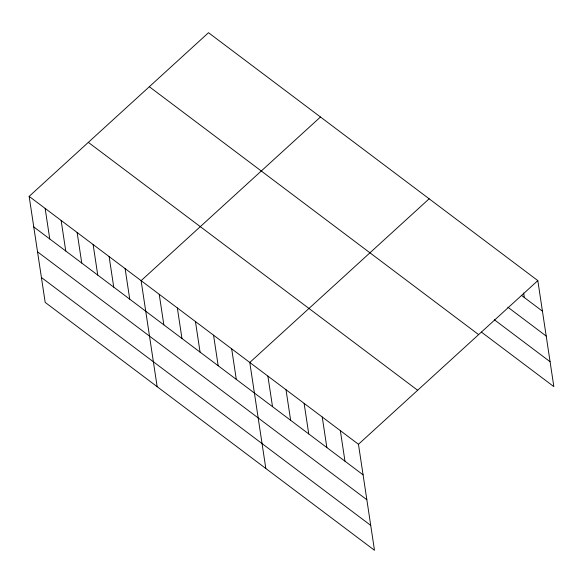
<?xml version="1.0" encoding="UTF-8"?>
<svg xmlns="http://www.w3.org/2000/svg" width="583" height="583" viewBox="0 0 583 583"><rect width="100%" height="100%" fill="white"/><g stroke="black" fill="none" stroke-linecap="round" stroke-linejoin="round"><path stroke-width="0.87" d="M29.15 196.376L358.458 444.275L374.49 550.286L45.182 302.395L29.15 196.376L208.51 32.714L537.817 280.605L553.85 386.624L481.405 332.084M320.475 116.994L141.115 280.663L157.148 386.682M429.146 198.803L249.786 362.466L265.819 468.484M358.458 444.275L537.817 280.605M521.428 295.348L542.438 311.162M507.808 307.161L546.205 336.063M494.297 319.724L550.082 361.722M149.321 86.721L478.628 334.613M88.339 142.369L417.647 390.26M33.77 226.933L363.078 474.832M37.538 251.834L366.845 499.733M41.415 277.493L370.722 525.385M523.643 293.03L524.328 297.527M340.348 430.64L344.968 461.197M322.231 417.005L326.859 447.562M304.122 403.37L308.742 433.927M286.013 389.735L290.633 420.292M267.896 376.101L272.516 406.657M231.677 348.831L236.297 379.387M213.56 335.196L218.18 365.752M195.451 321.561L200.071 352.117M177.341 307.933L181.962 338.49M159.225 294.298L163.845 324.855M125.119 268.625L129.739 299.181M109.123 256.578L113.743 287.135M93.127 244.539L97.755 275.096M77.138 232.5L81.758 263.057M61.142 220.461L65.762 251.018M45.146 208.415L49.766 238.972"/></g></svg>
